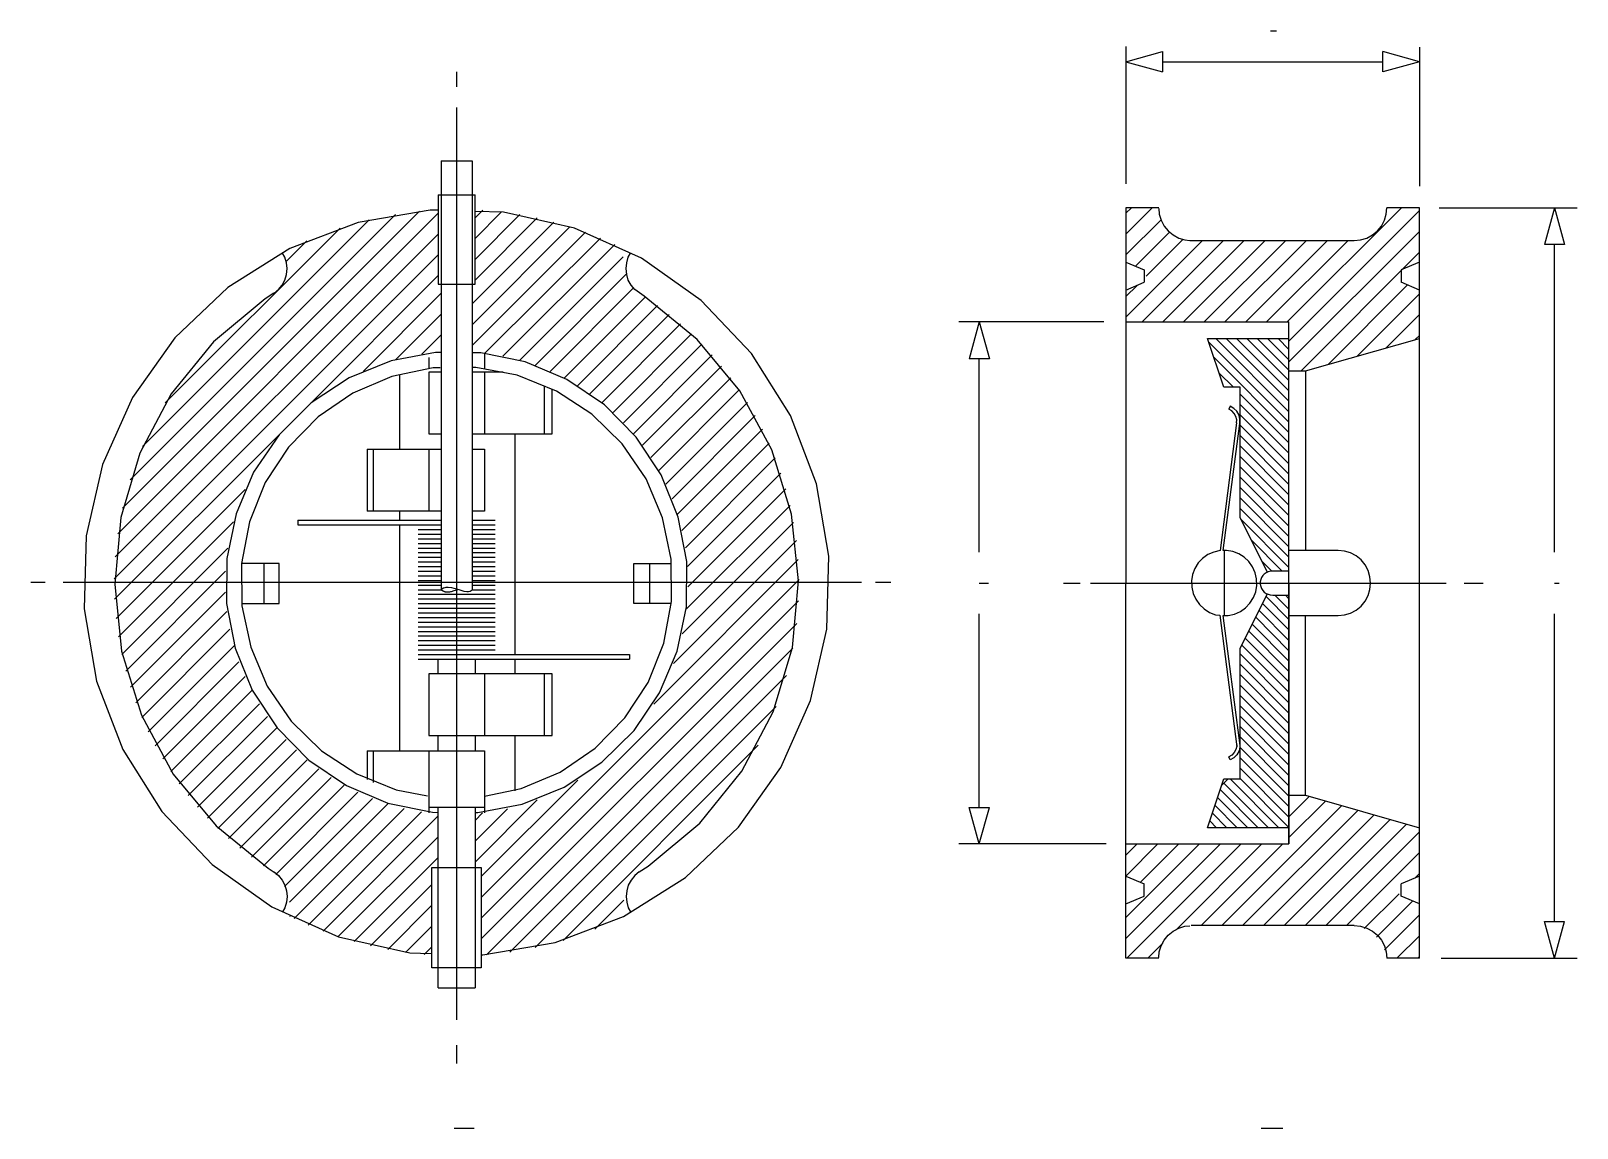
# Model space of a CAD drawing. Header units: millimetres. Extents: x 363 to 1365, y 263 to 974.
import ezdxf

# ---------------------------------------------------------------- set-up
doc = ezdxf.new("R2010")
doc.units = ezdxf.units.MM
doc.layers.add('1', color=7, linetype='Continuous')

msp = doc.modelspace()

# ---------------------------------------------------------------- linework, layer by layer
at = {"layer": '1', "color": 5, "linetype": 'Continuous'}
for p, q in [((1166.7, 974.1), (1170.7, 974.1)), ((977.9, 616.3), (983.9, 616.3)), ((1350.8, 616.3), (1353.8, 616.3))]:
    msp.add_line(p, q, dxfattribs=at)
at = {"layer": '1', "color": 3, "linetype": 'Continuous'}
for p, q in [((1073, 964.1), (1073, 875)), ((1263.3, 963.6), (1263.3, 873.5)), ((1073, 954.1), (1096.7, 960.7)), ((1073, 954.1), (1096.7, 947.6)), ((1096.7, 960.7), (1096.7, 947.6)), ((1096.7, 960.7), (1096.7, 947.6)), ((1096.7, 954.1), (1239.6, 954.1)), ((1263.3, 954.1), (1239.6, 960.7)), ((1239.6, 947.6), (1239.6, 960.7)), ((1239.6, 947.6), (1239.6, 960.7)), ((1263.3, 954.1), (1239.6, 947.6)), ((1276, 859.5), (1365.5, 859.5)), ((1350.8, 859.5), (1344.3, 835.8)), ((1350.8, 859.5), (1357.4, 835.8)), ((1357.4, 835.8), (1344.3, 835.8)), ((1357.4, 835.8), (1344.3, 835.8)), ((1350.8, 636.3), (1350.8, 835.8)), ((1058.7, 785.5), (964.7, 785.5)), ((977.9, 785.5), (971.3, 761.7)), ((977.9, 785.5), (984.5, 761.7)), ((984.5, 761.7), (971.3, 761.7)), ((984.5, 761.7), (971.3, 761.7)), ((977.9, 636.3), (977.9, 761.7)), ((977.9, 470.9), (977.9, 596.3)), ((1350.8, 396.9), (1350.8, 596.3)), ((977.9, 447.2), (971.3, 470.9)), ((971.3, 470.9), (984.5, 470.9)), ((971.3, 470.9), (984.5, 470.9)), ((977.9, 447.2), (984.5, 470.9)), ((1060.1, 447.2), (964.7, 447.2)), ((1344.3, 396.9), (1357.4, 396.9)), ((1350.8, 373.2), (1344.3, 396.9)), ((1344.3, 396.9), (1357.4, 396.9)), ((1350.8, 373.2), (1357.4, 396.9)), ((1277.4, 373.2), (1365.5, 373.2))]:
    msp.add_line(p, q, dxfattribs=at)
at = {"layer": '1', "color": 4, "linetype": 'Continuous'}
for p, q in [((639, 947.7), (639, 937.8)), ((639, 924.5), (639, 333.3)), ((419.3, 648.3), (627, 856)), ((422.4, 664.8), (614.9, 857.3)), ((427.3, 683.3), (599.3, 855.2)), ((651, 853.1), (656, 858)), ((651, 839.6), (668.2, 856.8)), ((651, 826.1), (680, 855.1)), ((651, 812.6), (691.3, 852.9)), ((1073, 856), (1076.5, 859.5)), ((1073, 842.5), (1090, 859.5)), ((1177.6, 785.5), (1251.6, 859.5)), ((1178.7, 773.1), (1263.3, 857.7)), ((417.6, 633.2), (627, 842.5)), ((435.4, 704.8), (582.3, 851.7)), ((450.1, 733), (563.5, 846.4)), ((649, 797.2), (702.1, 850.2)), ((649, 783.7), (712.5, 847.2)), ((649, 770.2), (722.5, 843.7)), ((1073, 829), (1095.8, 851.8)), ((1079.1, 821.6), (1101.4, 843.9)), ((1178.7, 759.6), (1263.3, 844.2)), ((528.5, 824.8), (541.8, 838.2)), ((657.4, 765.2), (732.2, 839.9)), ((669, 763.3), (741.5, 835.8)), ((1073, 788.6), (1122.7, 838.3)), ((1083.4, 785.5), (1136.2, 838.3)), ((1086.1, 815.2), (1110.1, 839.2)), ((1096.8, 785.5), (1149.7, 838.3)), ((1110.3, 785.5), (1163.2, 838.3)), ((1123.8, 785.5), (1176.6, 838.3)), ((1137.2, 785.5), (1190.1, 838.3)), ((1150.7, 785.5), (1203.6, 838.3)), ((1164.2, 785.5), (1217, 838.3)), ((417, 619.1), (627, 829.1)), ((679.8, 760.6), (747, 827.8)), ((1186.3, 753.7), (1263.3, 830.7)), ((542.9, 731.4), (627, 815.6)), ((690, 757.4), (749.2, 816.6)), ((578.4, 753.5), (629, 804.1)), ((699.6, 753.5), (754, 807.9)), ((1073, 802.1), (1080.2, 809.2)), ((1204, 757.9), (1255.6, 809.5)), ((1222.9, 763.3), (1263.3, 803.8)), ((708.7, 749.1), (761.2, 801.6)), ((717.3, 744.2), (769.2, 796.1)), ((599.3, 761), (629, 790.6)), ((725.4, 738.9), (776.9, 790.3)), ((733.1, 733.1), (784.2, 784.2)), ((1241.7, 768.7), (1263.3, 790.3)), ((616.4, 764.6), (629, 777.2)), ((740.4, 726.9), (791.3, 777.8)), ((1178.7, 720.6), (1126.6, 772.7)), ((1178.7, 727.3), (1131.2, 774.9)), ((1178.7, 734.1), (1137.9, 774.9)), ((1178.7, 740.8), (1144.6, 774.9)), ((1178.7, 747.5), (1151.4, 774.9)), ((1178.7, 754.3), (1158.1, 774.9)), ((1178.7, 761), (1164.8, 774.9)), ((1178.7, 767.7), (1171.6, 774.9)), ((1178.7, 774.5), (1178.3, 774.9)), ((1260.6, 774.1), (1263.3, 776.8)), ((747.2, 720.2), (798.1, 771.2)), ((753.6, 713.1), (804.6, 764.2)), ((1178.7, 713.9), (1130, 762.6)), ((759.5, 705.6), (810.8, 756.9)), ((1142.7, 743.2), (1133.3, 752.5)), ((765, 697.7), (816.7, 749.4)), ((770.1, 689.2), (822.3, 741.5)), ((774.6, 680.3), (827.6, 733.4)), ((1178.7, 707.1), (1147, 738.8)), ((1178.7, 700.4), (1147, 732.1)), ((778.7, 670.9), (832.6, 724.9)), ((1178.7, 693.6), (1147, 725.4)), ((417.2, 605.8), (523.9, 712.4)), ((782.2, 661), (837.3, 716.1)), ((1178.7, 686.9), (1147, 718.6)), ((1178.7, 680.2), (1147, 711.9)), ((785.1, 650.4), (841.7, 707)), ((1178.7, 673.4), (1147, 705.2)), ((787.3, 639.1), (845.6, 697.5)), ((1178.7, 666.7), (1147, 698.4)), ((788.6, 627), (849.2, 687.6)), ((1178.7, 660), (1147, 691.7)), ((1178.7, 653.2), (1147, 685)), ((418.2, 593.3), (501.8, 676.9)), ((789, 613.9), (852.5, 677.3)), ((1178.7, 646.5), (1147, 678.2)), ((788.1, 599.5), (855.2, 666.6)), ((1178.7, 639.8), (1147, 671.5)), ((1178.7, 633), (1147, 664.7)), ((419.8, 581.4), (494.3, 656)), ((785.3, 583.3), (857.5, 655.5)), ((1178.7, 626.3), (1147.6, 657.4)), ((779.6, 564.1), (859.3, 643.8)), ((1174.3, 624), (1154.3, 644)), ((421.9, 570), (490.7, 638.9)), ((1136.7, 637.5), (1136.7, 595.2)), ((424.5, 559.2), (489.2, 623.9)), ((766.8, 537.8), (860.5, 631.5)), ((1167.6, 624), (1161.1, 630.5)), ((372.2, 616.6), (363, 616.6)), ((901.5, 616.6), (383.8, 616.6)), ((655, 412.5), (861, 618.5)), ((920.5, 616.6), (910.6, 616.6)), ((1032.5, 616.3), (1043.3, 616.3)), ((1050, 616.3), (1280.6, 616.3)), ((1292.2, 616.3), (1304.6, 616.3)), ((427.5, 548.8), (489.1, 610.4)), ((655, 399.1), (860.7, 604.8)), ((1178.7, 585.9), (1161.6, 603.1)), ((1178.7, 592.6), (1163.8, 607.6)), ((1178.7, 599.4), (1169.6, 608.5)), ((1178.7, 606.1), (1176.4, 608.5)), ((431, 538.7), (490.1, 597.9)), ((1178.7, 572.4), (1157.1, 594.1)), ((1178.7, 579.1), (1159.3, 598.6)), ((434.8, 529.1), (492, 586.3)), ((655, 385.6), (859.5, 590)), ((1178.7, 558.9), (1152.6, 585.1)), ((1178.7, 565.7), (1154.8, 589.6)), ((439, 519.9), (494.7, 575.5)), ((658.3, 375.4), (857, 574.1)), ((1178.7, 545.5), (1148.1, 576.1)), ((1178.7, 552.2), (1150.3, 580.6)), ((443.6, 510.9), (497.9, 565.3)), ((1178.7, 538.7), (1147, 570.5)), ((1178.7, 532), (1147, 563.7)), ((448.5, 502.4), (501.8, 555.7)), ((673.5, 377.1), (852.8, 556.4)), ((1178.7, 525.3), (1147, 557)), ((453.7, 494.1), (506.2, 546.6)), ((1178.7, 518.5), (1147, 550.2)), ((1178.7, 511.8), (1147, 543.5)), ((459.2, 486.1), (511.1, 538)), ((689.9, 380.1), (846.1, 536.3)), ((1178.7, 505.1), (1147, 536.8)), ((465, 478.5), (516.4, 529.9)), ((471.1, 471.1), (522.2, 522.2)), ((1178.7, 498.3), (1147, 530)), ((1178.7, 491.6), (1147, 523.3)), ((477.5, 464), (528.4, 515)), ((708, 384.7), (834.6, 511.3)), ((1178.7, 484.9), (1147, 516.6)), ((484.2, 457.2), (535.1, 508.1)), ((491.1, 450.7), (542.2, 501.8)), ((1178.7, 478.1), (1147, 509.8)), ((1178.7, 471.4), (1147, 503.1)), ((498.4, 444.5), (549.7, 495.8)), ((1178.7, 464.6), (1147, 496.4)), ((505.9, 438.6), (557.6, 490.3)), ((513.8, 433), (566.1, 485.2)), ((655, 426), (717.5, 488.5)), ((1158.7, 457.7), (1134.1, 482.4)), ((1135.1, 485.3), (1139.2, 489.4)), ((1165.5, 457.7), (1136.5, 486.7)), ((1172.2, 457.7), (1140.5, 489.4)), ((1178.7, 457.9), (1147, 489.6)), ((521.7, 427.4), (575, 480.7)), ((527.3, 419.6), (584.4, 476.6)), ((530.7, 409.5), (594.3, 473.1)), ((651, 435.5), (691.2, 475.7)), ((1145.2, 457.7), (1130.7, 472.3)), ((1152, 457.7), (1132.4, 477.3)), ((1135.2, 394.3), (1213, 472.1)), ((1178.7, 478.3), (1179.3, 478.9)), ((1178.7, 464.8), (1192, 478.1)), ((1178.7, 451.3), (1202.5, 475.1)), ((533.6, 398.9), (604.9, 470.2)), ((542.8, 394.6), (616.2, 468)), ((552.4, 390.7), (627, 465.4)), ((651, 448.9), (672, 470)), ((651, 462.4), (655.8, 467.3)), ((1131.8, 457.7), (1127.4, 462.2)), ((1138.5, 457.7), (1129, 467.2)), ((1148.6, 394.3), (1223.5, 469.1)), ((1162.1, 394.3), (1233.9, 466.1)), ((1175.6, 394.3), (1244.4, 463.1)), ((562.3, 387.2), (627, 451.9)), ((1189.1, 394.3), (1254.9, 460.1)), ((1202.5, 394.3), (1263.3, 455.1)), ((1073, 439.9), (1080.3, 447.2)), ((1073, 426.4), (1093.7, 447.2)), ((1073, 399.5), (1120.7, 447.2)), ((1073, 386), (1134.2, 447.2)), ((1073.6, 373.2), (1147.6, 447.2)), ((1082.5, 422.4), (1107.2, 447.2)), ((1105.5, 391.6), (1161.1, 447.2)), ((1121.7, 394.3), (1174.6, 447.2)), ((1216, 394.3), (1263.3, 441.6)), ((572.6, 384), (627, 438.4)), ((1260.3, 425.1), (1263.3, 428.1)), ((583.2, 381.2), (623, 420.9)), ((1227.5, 392.3), (1250.1, 414.9)), ((594.3, 378.8), (623, 407.5)), ((728.6, 391.9), (747.4, 410.7)), ((1235.4, 386.7), (1258.9, 410.3)), ((1240.7, 378.5), (1263.3, 401.2)), ((605.9, 376.9), (623, 394)), ((1087.1, 373.2), (1096.9, 382.9)), ((1248.7, 373.2), (1263.3, 387.7)), ((618, 375.6), (623, 380.5)), ((1262.2, 373.2), (1263.3, 374.3)), ((639, 316.7), (639, 305))]:
    msp.add_line(p, q, dxfattribs=at)
at = {"layer": '1', "color": 7, "linetype": 'Continuous'}
for p, q in [((629, 890), (629, 612)), ((629, 890), (649, 890)), ((649, 890), (649, 612)), ((627, 868), (627, 810)), ((627, 868), (651, 868)), ((651, 810), (651, 868)), ((621.9, 858), (575.1, 850)), ((626.8, 857.9), (621.9, 858)), ((669.3, 856.7), (651, 857.2)), ((715.5, 846.2), (669.3, 856.7)), ((1094.2, 859.5), (1073, 859.5)), ((1073, 859.5), (1073, 785.5)), ((1094.2, 859.1), (1094.6, 855.3)), ((1094.6, 855.3), (1095.8, 851.4)), ((1240.6, 851.4), (1241.8, 855.3)), ((1241.8, 855.3), (1242.2, 859.5)), ((1263.3, 859.5), (1242.2, 859.5)), ((1263.3, 774.9), (1263.3, 859.5)), ((575.1, 850), (530.8, 833.1)), ((758.8, 826.8), (715.5, 846.2)), ((1095.8, 851.4), (1097.7, 847.7)), ((1097.7, 847.7), (1100.4, 844.5)), ((1100.4, 844.5), (1103.6, 841.9)), ((1232.8, 841.9), (1236, 844.5)), ((1236, 844.5), (1238.6, 847.7)), ((1238.6, 847.7), (1240.6, 851.4)), ((530.8, 833.1), (490.7, 807.8)), ((1103.6, 841.9), (1107.2, 839.9)), ((1107.2, 839.9), (1111.2, 838.7)), ((1111.2, 838.7), (1114.5, 838.4)), ((1114.5, 838.3), (1221, 838.3)), ((1221, 838.3), (1225.1, 838.7)), ((1225.1, 838.7), (1229.1, 839.9)), ((1229.1, 839.9), (1232.8, 841.9)), ((527.7, 827.4), (526.2, 830.2)), ((528.7, 823.8), (527.7, 827.4)), ((529.1, 820.1), (528.7, 823.8)), ((748.9, 820.1), (749.3, 823.8)), ((749.3, 823.8), (750.3, 827.4)), ((750.3, 827.4), (751.8, 830.2)), ((797.5, 799.4), (758.8, 826.8)), ((1073, 824.2), (1084.8, 819.2)), ((1263.3, 824.2), (1251.5, 819.2)), ((525.9, 809.4), (527.7, 812.7)), ((527.7, 812.7), (528.7, 816.3)), ((528.7, 816.3), (529.1, 820.1)), ((749.3, 816.3), (748.9, 820.1)), ((750.3, 812.7), (749.3, 816.3)), ((752.1, 809.4), (750.3, 812.7)), ((1084.8, 819.2), (1084.8, 811.2)), ((1251.5, 819.2), (1251.5, 811.2)), ((490.7, 807.8), (456.2, 775.2)), ((520.4, 804.1), (514.9, 800.4)), ((520.6, 804.1), (523.5, 806.5)), ((523.5, 806.5), (525.9, 809.4)), ((627, 810), (651, 810)), ((754.5, 806.5), (752.1, 809.4)), ((760.5, 802.2), (754.5, 806.5)), ((795, 774.2), (760.5, 802.2)), ((1073, 806.2), (1084.8, 811.2)), ((1263.3, 806.2), (1251.5, 811.2)), ((514.9, 800.4), (481.4, 772.6)), ((830.2, 765), (797.5, 799.4)), ((1073, 785.5), (1178.7, 785.5)), ((1073, 785.5), (1073, 616.3)), ((1178.7, 616.3), (1178.7, 785.5)), ((456.2, 775.2), (428.8, 736.5)), ((481.4, 772.6), (454, 738.9)), ((822.7, 740.8), (795, 774.2)), ((1125.9, 774.9), (1178.7, 774.9)), ((1136.4, 743.2), (1125.9, 774.9)), ((1189.3, 753.8), (1263.3, 774.9)), ((1263.3, 373.2), (1263.3, 774.9)), ((625.3, 765.8), (596.5, 760.3)), ((621, 762.4), (621, 755.1)), ((628.6, 765.8), (625.3, 765.8)), ((654.7, 765.6), (649, 765.6)), ((683.5, 759.7), (654.7, 765.6)), ((657, 765.2), (657, 755.1)), ((855.4, 724.8), (830.2, 765)), ((596.5, 760.3), (569.3, 749.2)), ((623.9, 755.8), (597.1, 750.2)), ((621, 753), (621, 713)), ((629, 753), (621, 753)), ((628.3, 755.8), (623.9, 755.8)), ((651.4, 756.1), (649, 756)), ((669.2, 753), (649, 753)), ((678.3, 751), (651.4, 756.1)), ((657, 753), (657, 713)), ((710.5, 748.3), (683.5, 759.7)), ((1178.7, 753.8), (1189.3, 753.8)), ((1189.3, 753.8), (1189.3, 637.5)), ((569.3, 749.2), (544.8, 733.1)), ((597.1, 750.2), (571.8, 739.4)), ((602, 751.3), (602, 703)), ((703.8, 740.7), (678.3, 751)), ((696, 713), (696, 744.2)), ((734.8, 731.8), (710.5, 748.3)), ((1147, 743.2), (1136.4, 743.2)), ((1147, 658.6), (1147, 743.2)), ((428.8, 736.5), (409.5, 693.2)), ((454, 738.9), (433.7, 700.4)), ((544.8, 733.1), (523.9, 712.4)), ((571.8, 739.4), (549.2, 724)), ((701, 713), (701, 741.8)), ((726.7, 725.7), (703.8, 740.7)), ((843.4, 702.6), (822.7, 740.8)), ((549.2, 724), (529.9, 704.4)), ((746.3, 706.5), (726.7, 725.7)), ((755.4, 710.9), (734.8, 731.8)), ((872.4, 680.5), (855.4, 724.8)), ((1140.5, 730.9), (1139.7, 728.9)), ((1141.6, 727.9), (1139.7, 728.9)), ((1142.9, 729.5), (1140.5, 730.9)), ((1143.2, 726.2), (1141.6, 727.9)), ((1144.8, 727.6), (1142.9, 729.5)), ((1144.3, 724.2), (1143.2, 726.2)), ((1144.8, 722.1), (1144.3, 724.2)), ((1144.7, 720.1), (1144.8, 722.1)), ((1146.3, 725.1), (1144.8, 727.6)), ((1146.8, 722.4), (1146.3, 725.1)), ((1146.8, 719.8), (1146.8, 722.4)), ((523.9, 712.4), (507.4, 688.1)), ((621, 713), (629, 713)), ((649, 713), (701, 713)), ((677, 570), (677, 713)), ((1144.7, 720.1), (1134, 637.3)), ((1136.1, 637.4), (1146.8, 719.8)), ((529.9, 704.4), (514.9, 681.4)), ((581, 703), (581, 662.9)), ((581, 703), (629, 703)), ((585, 703), (585, 662.9)), ((621, 703), (621, 662.9)), ((649, 703), (657, 703)), ((657, 703), (657, 662.9)), ((761.8, 683.8), (746.3, 706.5)), ((771.6, 686.4), (755.4, 710.9)), ((856.2, 661), (843.4, 702.6)), ((409.5, 693.2), (398.9, 646.9)), ((433.7, 700.4), (421.3, 658.8)), ((507.4, 688.1), (496, 661.1)), ((772.5, 658.6), (761.8, 683.8)), ((782.6, 659.1), (771.6, 686.4)), ((514.9, 681.4), (504.7, 656)), ((880.4, 633.8), (872.4, 680.5)), ((629, 662.9), (581, 662.9)), ((602, 662.9), (602, 657)), ((657, 662.9), (649, 662.9)), ((421.3, 658.8), (417.3, 615.5)), ((496, 661.1), (490, 632.3)), ((504.7, 656), (499.6, 629)), ((536, 657), (629, 657)), ((536, 657), (536, 654)), ((536, 654), (629, 654)), ((602, 654), (602, 507.5)), ((649, 657), (664, 657)), ((649, 654), (664, 654)), ((778.2, 631.7), (772.5, 658.6)), ((788.2, 630.3), (782.6, 659.1)), ((860.7, 617.8), (856.2, 661)), ((1164.7, 623.3), (1147, 658.6)), ((398.9, 646.9), (397.6, 599.5)), ((614, 651), (629, 651)), ((614, 648), (629, 648)), ((614, 645), (629, 645)), ((614, 642), (629, 642)), ((649, 651), (664, 651)), ((649, 648), (664, 648)), ((649, 645), (664, 645)), ((649, 642), (664, 642)), ((490, 632.3), (489.8, 603)), ((614, 639), (629, 639)), ((614, 636), (629, 636)), ((614, 633), (629, 633)), ((649, 639), (664, 639)), ((649, 636), (664, 636)), ((649, 633), (664, 633)), ((778.4, 604.3), (778.2, 631.7)), ((879.1, 586.4), (880.4, 633.8)), ((1122.7, 632.3), (1119.9, 629.3)), ((1126.1, 634.7), (1122.7, 632.3)), ((1129.9, 636.4), (1126.1, 634.7)), ((1134, 637.3), (1129.9, 636.4)), ((1138.1, 637.5), (1136.1, 637.4)), ((1142.2, 636.8), (1138.1, 637.5)), ((1146.1, 635.3), (1142.2, 636.8)), ((1149.6, 633.1), (1146.1, 635.3)), ((1152.7, 630.2), (1149.6, 633.1)), ((1210.5, 637.5), (1178.7, 637.5)), ((1214.6, 637), (1210.5, 637.5)), ((1218.5, 635.8), (1214.6, 637)), ((1222.2, 633.9), (1218.5, 635.8)), ((1225.4, 631.3), (1222.2, 633.9)), ((524, 629), (499.6, 629)), ((499.6, 629), (499.8, 601.6)), ((514, 629), (514, 603)), ((524, 616), (524, 629)), ((614, 630), (629, 630)), ((614, 627), (629, 627)), ((614, 624), (629, 624)), ((649, 630), (664, 630)), ((649, 627), (664, 627)), ((649, 624), (664, 624)), ((754, 629), (778.4, 629)), ((754, 616), (754, 629)), ((764, 629), (764, 603)), ((788, 600.9), (788.2, 630.3)), ((1116.2, 621.9), (1115.5, 617.8)), ((1117.7, 625.8), (1116.2, 621.9)), ((1119.9, 629.3), (1117.7, 625.8)), ((1155.1, 626.8), (1152.7, 630.2)), ((1156.8, 623), (1155.1, 626.8)), ((1157.7, 619), (1156.8, 623)), ((1178.7, 624), (1166.7, 624)), ((1228, 628.1), (1225.4, 631.3)), ((1230, 624.4), (1228, 628.1)), ((1231.2, 620.4), (1230, 624.4)), ((417.3, 615.5), (421.8, 572.2)), ((524, 603), (524, 616)), ((614, 621), (629, 621)), ((614, 618), (629, 618)), ((614, 615), (629, 615)), ((614, 612), (629, 612)), ((649, 621), (664, 621)), ((649, 618), (664, 618)), ((649, 615), (664, 615)), ((649, 612), (664, 612)), ((754, 603), (754, 616)), ((856.7, 574.5), (860.7, 617.8)), ((1073, 447.2), (1073, 616.3)), ((1115.5, 617.8), (1115.6, 613.6)), ((1115.6, 613.6), (1116.6, 609.6)), ((1157.1, 610.7), (1157.8, 614.8)), ((1157.8, 614.8), (1157.7, 619)), ((1178.7, 447.2), (1178.7, 616.3)), ((1230, 608.2), (1231.2, 612.2)), ((1231.6, 616.3), (1231.2, 620.4)), ((1231.2, 612.2), (1231.6, 616.3)), ((489.8, 603), (495.4, 574.1)), ((499.6, 603), (524, 603)), ((499.8, 601.6), (505.5, 574.7)), ((614, 609), (638, 609)), ((614, 606), (638, 606)), ((614, 603), (638, 603)), ((638, 609), (664, 609)), ((638, 606), (664, 606)), ((638, 603), (664, 603)), ((778.4, 603), (754, 603)), ((773.3, 577.3), (778.4, 604.3)), ((1116.6, 609.6), (1118.3, 605.8)), ((1118.3, 605.8), (1120.7, 602.4)), ((1120.7, 602.4), (1123.7, 599.5)), ((1147, 574), (1164.7, 609.3)), ((1150.6, 600.3), (1153.4, 603.3)), ((1153.4, 603.3), (1155.6, 606.9)), ((1155.6, 606.9), (1157.1, 610.7)), ((1168.2, 608.5), (1178.7, 608.5)), ((1225.4, 601.4), (1228, 604.6)), ((1228, 604.6), (1230, 608.2)), ((397.6, 599.5), (405.6, 552.7)), ((614, 600), (664, 600)), ((614, 597), (664, 597)), ((614, 594), (664, 594)), ((782, 572.2), (788, 600.9)), ((1123.7, 599.5), (1127.2, 597.3)), ((1127.2, 597.3), (1131.1, 595.8)), ((1131.1, 595.8), (1133.8, 595.4)), ((1133.8, 595.4), (1144.9, 510.2)), ((1136.1, 595.2), (1139.3, 595.3)), ((1147, 511), (1136.1, 595.2)), ((1139.3, 595.3), (1143.4, 596.2)), ((1143.4, 596.2), (1147.2, 597.9)), ((1147.2, 597.9), (1150.6, 600.3)), ((1178.7, 595.2), (1210.5, 595.2)), ((1189.3, 478.9), (1189.3, 595.2)), ((1210.5, 595.2), (1214.6, 595.6)), ((1214.6, 595.6), (1218.5, 596.8)), ((1218.5, 596.8), (1222.2, 598.7)), ((1222.2, 598.7), (1225.4, 601.4)), ((614, 591), (664, 591)), ((614, 588), (664, 588)), ((614, 585), (664, 585)), ((614, 582), (664, 582)), ((868.5, 540.1), (879.1, 586.4)), ((421.8, 572.2), (434.6, 530.7)), ((495.4, 574.1), (506.4, 546.9)), ((505.5, 574.7), (516.2, 549.5)), ((614, 579), (664, 579)), ((614, 576), (664, 576)), ((614, 573), (664, 573)), ((763.1, 551.9), (773.3, 577.3)), ((770.6, 545.1), (782, 572.2)), ((844.3, 532.8), (856.7, 574.5)), ((1147, 489.4), (1147, 574)), ((614, 570), (751, 570)), ((614, 567), (751, 567)), ((627, 557.5), (627, 567)), ((651, 567), (651, 557.5)), ((677, 557.5), (677, 567)), ((751, 570), (751, 567)), ((405.6, 552.7), (422.6, 508.4)), ((701, 557.5), (621, 557.5)), ((621, 557.5), (621, 517.5)), ((657, 557.5), (657, 517.5)), ((696, 517.5), (696, 557.5)), ((701, 517.5), (701, 557.5)), ((748.1, 528.9), (763.1, 551.9)), ((506.4, 546.9), (522.6, 522.4)), ((516.2, 549.5), (531.7, 526.8)), ((754.1, 520.8), (770.6, 545.1)), ((824, 494.4), (844.3, 532.8)), ((849.2, 496.8), (868.5, 540.1)), ((434.6, 530.7), (455.3, 492.5)), ((522.6, 522.4), (543.2, 501.5)), ((531.7, 526.8), (551.3, 507.6)), ((728.8, 509.3), (748.1, 528.9)), ((621, 517.5), (701, 517.5)), ((627, 507.5), (627, 517.5)), ((651, 517.5), (651, 507.5)), ((677, 481.6), (677, 517.5)), ((733.2, 500.2), (754.1, 520.8)), ((1144.7, 512.5), (1144.8, 510.6)), ((1146.8, 512.8), (1146.8, 510.2)), ((422.6, 508.4), (447.8, 468.3)), ((543.2, 501.5), (567.5, 485)), ((551.3, 507.6), (574.2, 492.6)), ((581, 507.5), (657, 507.5)), ((581, 507.5), (581, 488.9)), ((585, 507.5), (585, 487.1)), ((621, 507.5), (621, 467.4)), ((657, 507.5), (657, 467.4)), ((706.2, 493.8), (728.8, 509.3)), ((1141.6, 504.7), (1139.7, 503.7)), ((1140.5, 501.8), (1139.7, 503.7)), ((1142.9, 503.1), (1140.5, 501.8)), ((1143.2, 506.4), (1141.6, 504.7)), ((1144.8, 505), (1142.9, 503.1)), ((1144.3, 508.4), (1143.2, 506.4)), ((1144.8, 510.6), (1144.3, 508.4)), ((1146.3, 507.5), (1144.8, 505)), ((1146.8, 510.2), (1146.3, 507.5)), ((455.3, 492.5), (483, 459)), ((574.2, 492.6), (599.7, 482.3)), ((680.9, 483.1), (706.2, 493.8)), ((708.7, 484.1), (733.2, 500.2)), ((796.6, 460.7), (824, 494.4)), ((821.8, 458.1), (849.2, 496.8)), ((567.5, 485), (594.5, 473.6)), ((599.7, 482.3), (620.2, 478.4)), ((657, 478.1), (680.9, 483.1)), ((681.5, 473), (708.7, 484.1)), ((1125.9, 457.7), (1136.4, 489.4)), ((1136.4, 489.4), (1147, 489.4)), ((594.5, 473.6), (623.3, 467.7)), ((652.7, 467.5), (681.5, 473)), ((1178.7, 478.9), (1189.3, 478.9)), ((1189.3, 478.9), (1263.3, 457.7)), ((447.8, 468.3), (480.5, 433.9)), ((621, 471), (657, 471)), ((623.3, 467.7), (626.9, 467.6)), ((627, 354), (627, 471)), ((651, 471), (651, 354)), ((651, 467.5), (652.7, 467.5)), ((483, 459), (516.8, 431.6)), ((763.1, 432.9), (796.6, 460.7)), ((787.3, 425.5), (821.8, 458.1)), ((1178.7, 457.7), (1125.9, 457.7)), ((1073, 447.2), (1178.7, 447.2)), ((1073, 373.2), (1073, 447.2)), ((480.5, 433.9), (519.2, 406.4)), ((516.8, 431.6), (522, 428)), ((623, 367), (623, 432)), ((623, 432), (655, 432)), ((655, 432), (655, 367)), ((757.4, 429.1), (763.1, 432.9)), ((520.6, 429.1), (523.5, 426.8)), ((523.5, 426.8), (525.9, 423.8)), ((525.9, 423.8), (527.7, 420.5)), ((747.2, 400.2), (787.3, 425.5)), ((752.1, 423.8), (750.3, 420.5)), ((754.5, 426.8), (752.1, 423.8)), ((757.4, 429.1), (754.5, 426.8)), ((1073, 426.4), (1084.8, 421.4)), ((1084.8, 413.4), (1084.8, 421.4)), ((1263.3, 426.4), (1251.5, 421.4)), ((1251.5, 413.4), (1251.5, 421.4)), ((527.7, 420.5), (528.7, 416.9)), ((528.7, 416.9), (529.1, 413.2)), ((529.1, 413.2), (528.7, 409.4)), ((749.3, 416.9), (748.9, 413.2)), ((748.9, 413.2), (749.3, 409.4)), ((750.3, 420.5), (749.3, 416.9)), ((1073, 408.4), (1084.8, 413.4)), ((1263.3, 408.4), (1251.5, 413.4)), ((519.2, 406.4), (562.5, 387.1)), ((527.7, 405.8), (526.2, 403.1)), ((528.7, 409.4), (527.7, 405.8)), ((531, 401.1), (530.9, 400.2)), ((749.3, 409.4), (750.3, 405.8)), ((750.3, 405.8), (751.8, 403.1)), ((702.9, 383.3), (747.2, 400.2)), ((1103.6, 390.7), (1107.2, 392.7)), ((1107.2, 392.7), (1111.2, 393.9)), ((1111.2, 393.9), (1114.5, 394.2)), ((1221, 394.3), (1115.3, 394.3)), ((1221, 394.3), (1225.1, 393.9)), ((1225.1, 393.9), (1229.1, 392.7)), ((1229.1, 392.7), (1232.8, 390.7)), ((562.5, 387.1), (608.7, 376.6)), ((656.1, 375.3), (702.9, 383.3)), ((1094.6, 377.3), (1095.8, 381.2)), ((1095.8, 381.2), (1097.7, 384.9)), ((1097.7, 384.9), (1100.4, 388.1)), ((1100.4, 388.1), (1103.6, 390.7)), ((1232.8, 390.7), (1236, 388.1)), ((1236, 388.1), (1238.6, 384.9)), ((1238.6, 384.9), (1240.6, 381.2)), ((1240.6, 381.2), (1241.8, 377.3)), ((608.7, 376.6), (622.5, 376.2)), ((655, 375.3), (656.1, 375.3)), ((1094.2, 373.2), (1073, 373.2)), ((1094.2, 373.5), (1094.6, 377.3)), ((1241.8, 377.3), (1242.2, 373.1)), ((1263.3, 373.2), (1242.2, 373.2)), ((655, 367), (623, 367)), ((627, 354), (651, 354))]:
    msp.add_line(p, q, dxfattribs=at)
at = {"layer": '1', "color": 10, "linetype": 'Continuous'}
msp.add_line((1178.7, 616.3), (1178.7, 447.2), dxfattribs=at)
at = {"layer": '1', "color": 2, "linetype": 'Continuous'}
for p, q in [((637.4, 263.1), (650.4, 263.1)), ((1160.6, 263.1), (1174.6, 263.1))]:
    msp.add_line(p, q, dxfattribs=at)
at = {"layer": '1', "color": 7, "linetype": 'Continuous'}
for points in [[(649, 612), (648.6, 611.5), (648.4, 611.2), (647.7, 610.8), (646.6, 610.6), (645.7, 610.6), (643.8, 610.9), (640.6, 611.9), (637.5, 612.8), (635.9, 613.2), (633.6, 613.4), (632.1, 613.4), (631.4, 613.2), (630.4, 612.9), (629.5, 612.3), (629, 612)], [(629, 612), (629.3, 611.7), (629.6, 611.6), (629.7, 611.5), (630.1, 611.3), (630.3, 611.2), (630.5, 611.1), (630.8, 611), (631, 610.9), (631.3, 610.8), (631.6, 610.7), (631.9, 610.7), (632.3, 610.6), (632.6, 610.6), (633.1, 610.6), (633.7, 610.6), (634, 610.6), (634.3, 610.6), (634.7, 610.7), (635.3, 610.8), (635.7, 610.9), (636.4, 611.1), (636.8, 611.2), (637.5, 611.4), (638.3, 611.6), (639.7, 612.1)]]:
    msp.add_lwpolyline(points, dxfattribs=at)
for centre, radius, start, end in [((1210.5, 616.3), 21.1, 89.9768, 90), ((1167.8, 616.3), 7.76, 98.2741, 272.3253), ((1210.5, 616.3), 21.1, 270, 270.0232)]:
    msp.add_arc(centre, radius, start, end, dxfattribs=at)

doc.saveas('drawing.dxf')
